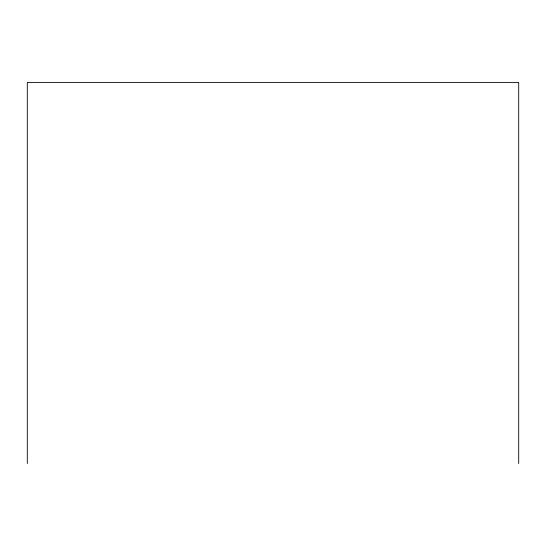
<?xml version="1.0" encoding="UTF-8"?>
<svg xmlns="http://www.w3.org/2000/svg" width="546" height="546" viewBox="0 0 546 546"><rect width="100%" height="100%" fill="white"/><g stroke="black" fill="none" stroke-linecap="round" stroke-linejoin="round"><path stroke-width="0.82" d="M518.7 463.54L518.7 82.46L27.3 82.46L27.3 463.54"/></g></svg>
